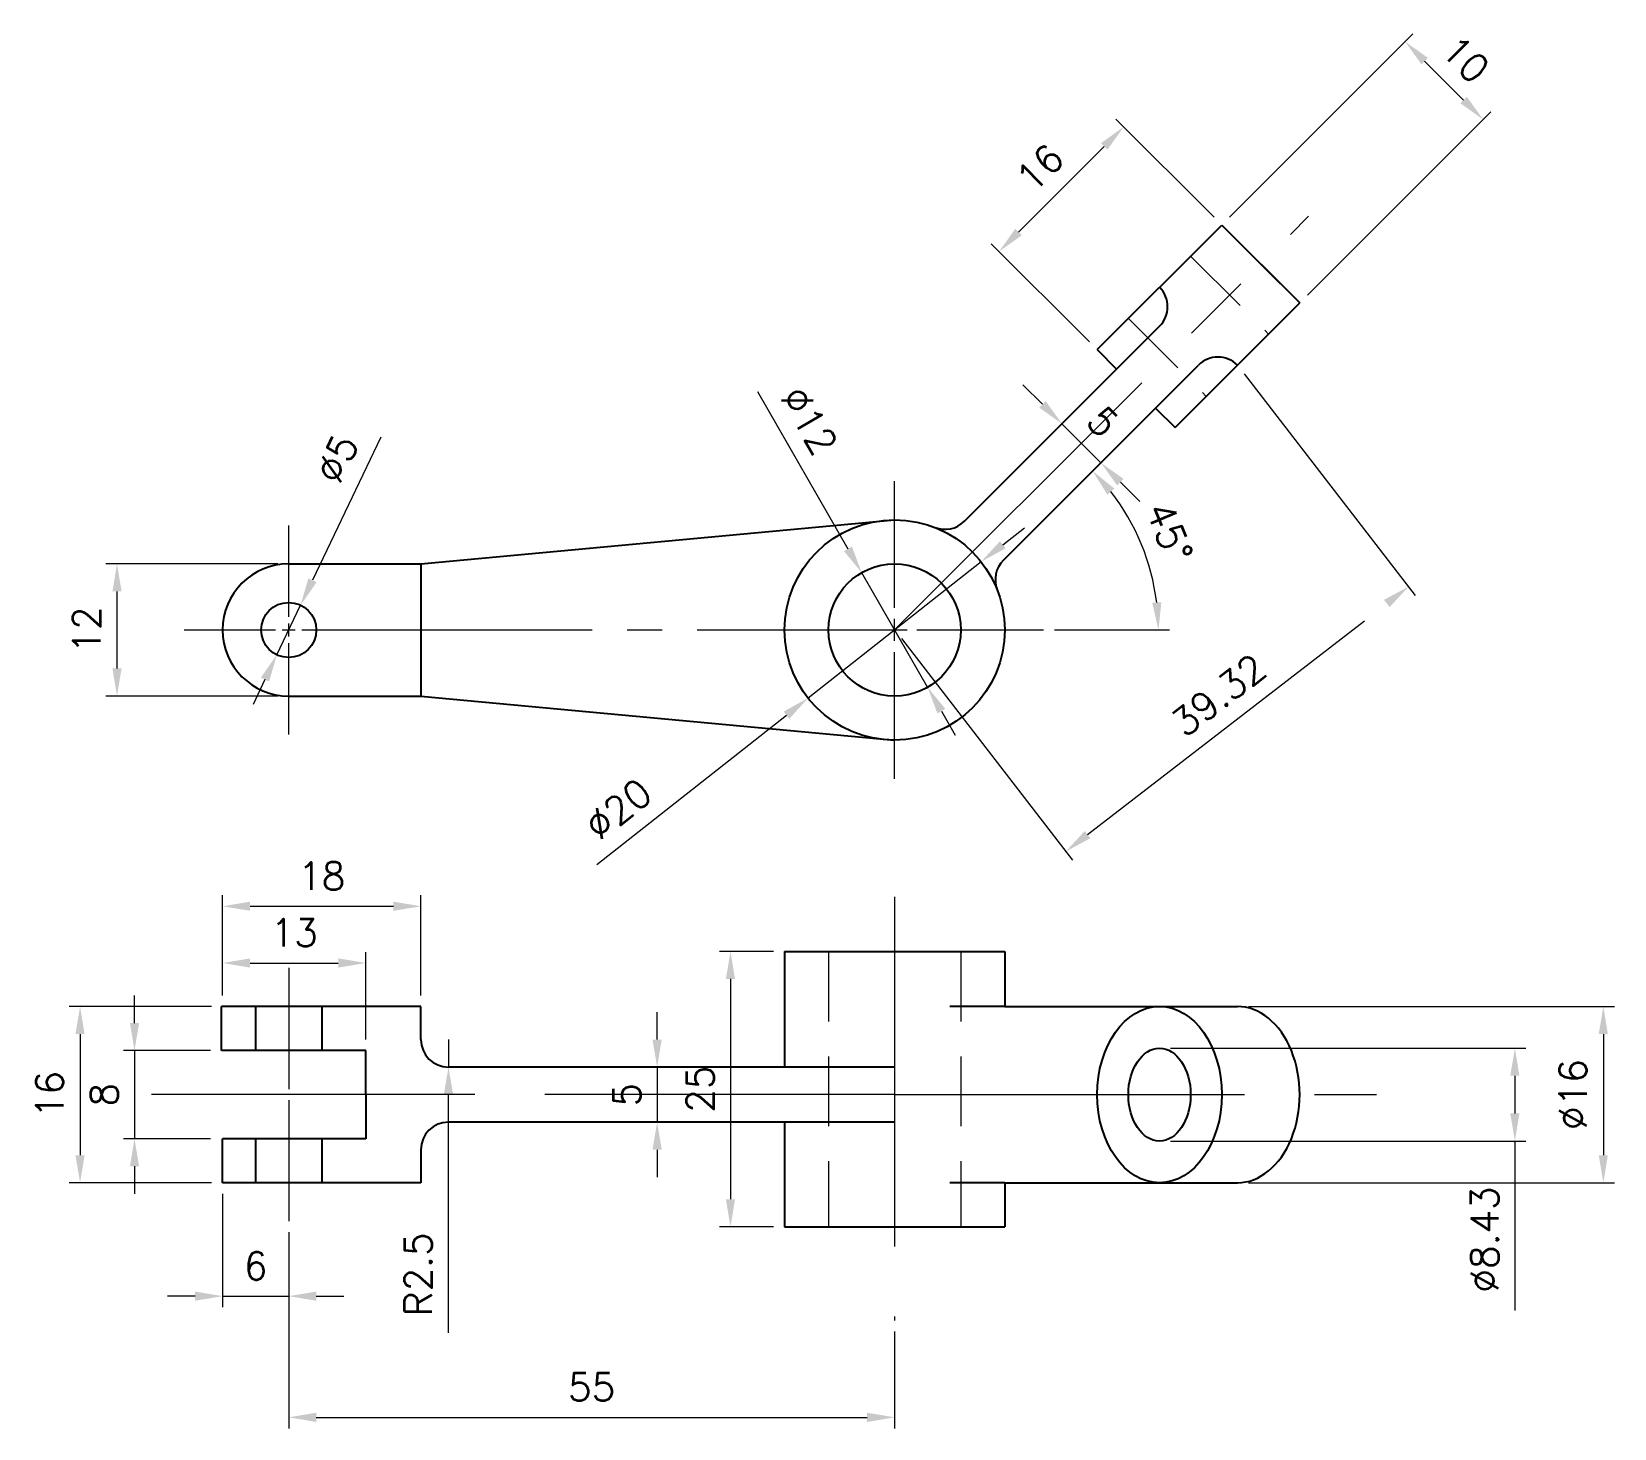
# Model space of a CAD drawing. Header units: millimetres. Extents: x 711 to 5301, y 1380 to 1683.
# Drawn here: x 710.7 to 854.3, y 1545.4 to 1672.2 of the extents above.
import ezdxf

# ---------------------------------------------------------------- set-up
doc = ezdxf.new("R2010")
doc.units = ezdxf.units.MM
for name, pattern in [('CENTER', [50.8, 31.75, -6.35, 6.35, -6.35]), ('CENTER2', [28.575, 19.05, -3.175, 3.175, -3.175]), ('DASHED2', [9.525, 6.35, -3.175])]:
    doc.linetypes.add(name, pattern=pattern)
for name, color, linetype, lineweight in [('CENTRO', 1, 'CENTER', 5), ('CONTORNO 1', 3, 'Continuous', 25), ('COTA', 1, 'Continuous', 13), ('TRACEJADA', 1, 'DASHED2', 13)]:
    doc.layers.add(name, color=color, linetype=linetype, lineweight=lineweight)
doc.styles.add('ROMANS', font='romans.shx')
doc.dimstyles.new('Padrão', dxfattribs={"dimtxt": 2.5, "dimasz": 2.5, "dimexe": 1, "dimexo": 1, "dimgap": 1.5, "dimtad": 1, "dimdsep": 46, "dimtxsty": 'ROMANS', "dimblk1": 'ARCHTICK', "dimblk2": 'OBLIQUE', "dimcen": 2.5, "dimclrd": 1, "dimclre": 1, "dimclrt": 2, "dimadec": 0, "dimazin": 2, "dimtfac": 1, "dimtmove": 0, "dimatfit": 3, "dimfxl": 0, "dimlwd": -1, "dimlwe": -1, "dimarcsym": 0})

# ---------------------------------------------------------------- blocks, each defined once
blk = doc.blocks.new('*U9')
at = {"layer": 'CENTRO', "color": 0, "linetype": 'CENTER2'}
for p, q in [((0, 1.2), (0, 9.5)), ((-9.5, 0), (-1.2, 0)), ((1.2, 0), (9.5, 0)), ((0, -9.5), (0, -1.2))]:
    blk.add_line(p, q, dxfattribs=at)
at = {"layer": 'CENTRO', "color": 0, "linetype": 'Continuous'}
for p, q in [((-0.6, 0), (0.6, 0)), ((0, -0.6), (0, 0.6))]:
    blk.add_line(p, q, dxfattribs=at)
blk = doc.blocks.new('*U10')
at = {"layer": 'CENTRO', "color": 0, "linetype": 'CENTER2'}
for p, q in [((0, 2), (0, 13.5)), ((-13.5, 0), (-2, 0)), ((2, 0), (13.5, 0)), ((0, -13.5), (0, -2))]:
    blk.add_line(p, q, dxfattribs=at)
at = {"layer": 'CENTRO', "color": 0, "linetype": 'Continuous'}
for p, q in [((-1, 0), (1, 0)), ((0, -1), (0, 1))]:
    blk.add_line(p, q, dxfattribs=at)
blk = doc.blocks.new('*U11')
at = {"layer": 'CENTRO', "color": 0, "linetype": 'CENTER2'}
blk.add_line((-25, 0), (25, 0), dxfattribs=at)
blk = doc.blocks.new('*D12')
at = {"layer": 'CENTRO', "color": 1}
for p, q in [((733.01, 1623.9), (717.42, 1623.9)), ((718.42, 1621.4), (718.42, 1614.4)), ((733.01, 1611.9), (717.42, 1611.9))]:
    blk.add_line(p, q, dxfattribs=at)
for points in [[(718.01, 1621.4), (718.84, 1621.4), (718.42, 1623.9)], [(718.01, 1614.4), (718.84, 1614.4), (718.42, 1611.9)]]:
    blk.add_solid(points, dxfattribs=at)
at = {"layer": 'Defpoints', "color": 0}
for p in [(734.01, 1623.9), (718.42, 1611.9), (734.01, 1611.9)]:
    blk.add_point(p, dxfattribs=at)
at = {"layer": 'CENTRO', "color": 2, "insert": (715.67, 1617.9), "char_height": 2.5, "attachment_point": 5, "rotation": 90, "style": 'ROMANS'}
blk.add_mtext('12', dxfattribs=at)
blk = doc.blocks.new('_ArchTick')
at = {"color": 0, "linetype": 'ByBlock', "const_width": 0.15}
blk.add_lwpolyline([(-0.5, -0.5), (0.5, 0.5)], dxfattribs=at)
blk = doc.blocks.new('_Oblique')
at = {"color": 0, "linetype": 'ByBlock', "lineweight": -2}
blk.add_line((-0.5, -0.5), (0.5, 0.5), dxfattribs=at)
blk = doc.blocks.new('*D13')
at = {"layer": 'CENTRO', "color": 1}
for p, q in [((742.37, 1635.39), (736.16, 1622.41)), ((732.93, 1615.64), (735.09, 1620.15)), ((731.85, 1613.39), (730.77, 1611.13))]:
    blk.add_line(p, q, dxfattribs=at)
for points in [[(735.79, 1622.59), (736.54, 1622.23), (735.09, 1620.15)], [(731.48, 1613.57), (732.23, 1613.21), (732.93, 1615.64)]]:
    blk.add_solid(points, dxfattribs=at)
at = {"layer": 'Defpoints', "color": 0}
for p in [(735.09, 1620.15), (732.93, 1615.64)]:
    blk.add_point(p, dxfattribs=at)
at = {"layer": 'CENTRO', "color": 2, "insert": (738.39, 1633.45), "char_height": 2.5, "attachment_point": 5, "rotation": 64.4568, "style": 'ROMANS'}
blk.add_mtext('∅5', dxfattribs=at)
blk = doc.blocks.new('*D14')
at = {"layer": 'CENTRO', "color": 1}
for p, q in [((776.55, 1639.56), (784.77, 1625.26)), ((792, 1612.7), (786.02, 1623.1)), ((793.25, 1610.53), (794.49, 1608.36))]:
    blk.add_line(p, q, dxfattribs=at)
for points in [[(785.13, 1625.47), (784.41, 1625.06), (786.02, 1623.1)], [(793.61, 1610.74), (792.89, 1610.32), (792, 1612.7)]]:
    blk.add_solid(points, dxfattribs=at)
at = {"layer": 'Defpoints', "color": 0}
for p in [(786.02, 1623.1), (792, 1612.7)]:
    blk.add_point(p, dxfattribs=at)
at = {"layer": 'CENTRO', "color": 2, "insert": (781.25, 1636.89), "char_height": 2.5, "attachment_point": 5, "rotation": 299.9161, "style": 'ROMANS'}
blk.add_mtext('∅12', dxfattribs=at)
blk = doc.blocks.new('*D15')
at = {"layer": 'CENTRO', "color": 1}
for p, q in [((798.83, 1625.63), (800.79, 1627.18)), ((796.86, 1624.09), (781.15, 1611.71)), ((761.97, 1596.59), (779.19, 1610.16))]:
    blk.add_line(p, q, dxfattribs=at)
for points in [[(798.57, 1625.96), (799.08, 1625.31), (796.86, 1624.09)], [(778.93, 1610.49), (779.45, 1609.83), (781.15, 1611.71)]]:
    blk.add_solid(points, dxfattribs=at)
at = {"layer": 'Defpoints', "color": 0}
for p in [(796.86, 1624.09), (781.15, 1611.71)]:
    blk.add_point(p, dxfattribs=at)
at = {"layer": 'CENTRO', "color": 2, "insert": (763.93, 1601.63), "char_height": 2.5, "attachment_point": 5, "rotation": 38.2374, "style": 'ROMANS'}
blk.add_mtext('∅20', dxfattribs=at)
blk = doc.blocks.new('*D17')
at = {"layer": 'CENTRO', "color": 1}
blk.add_line((803.51, 1617.9), (813.96, 1617.9), dxfattribs=at)
blk.add_arc((792.54, 1617.9), 20.41, 7.0208, 37.9792, dxfattribs=at)
for points in [[(808.32, 1630.18), (808.95, 1630.74), (806.98, 1632.33)], [(813.22, 1620.42), (812.39, 1620.37), (812.96, 1617.9)]]:
    blk.add_solid(points, dxfattribs=at)
at = {"layer": 'Defpoints', "color": 0}
for p in [(816.59, 1641.94), (798.88, 1624.23), (812.26, 1623.18), (791.01, 1617.9), (802.51, 1617.9)]:
    blk.add_point(p, dxfattribs=at)
at = {"layer": 'CENTRO', "color": 2, "insert": (813.95, 1626.76), "char_height": 2.5, "attachment_point": 5, "rotation": 292.5, "style": 'ROMANS'}
blk.add_mtext('45°', dxfattribs=at)
blk = doc.blocks.new('*D19')
at = {"layer": 'CENTRO', "color": 1}
for p, q in [((818, 1655.37), (809.1, 1664.28)), ((800.26, 1654.02), (808.04, 1661.8)), ((806.69, 1644.06), (797.78, 1652.96))]:
    blk.add_line(p, q, dxfattribs=at)
for points in [[(807.74, 1662.1), (808.33, 1661.51), (809.8, 1663.57)], [(799.96, 1654.32), (800.55, 1653.73), (798.49, 1652.26)]]:
    blk.add_solid(points, dxfattribs=at)
at = {"layer": 'Defpoints', "color": 0}
for p in [(809.8, 1663.57), (818.71, 1654.67), (807.39, 1643.35)]:
    blk.add_point(p, dxfattribs=at)
at = {"layer": 'CENTRO', "color": 2, "insert": (802.2, 1659.86), "char_height": 2.5, "attachment_point": 5, "rotation": 45, "style": 'ROMANS'}
blk.add_mtext('16', dxfattribs=at)
blk = doc.blocks.new('*D20')
at = {"layer": 'CENTRO', "color": 1}
for p, q in [((819.41, 1655.37), (836.06, 1672.02)), ((837.12, 1669.55), (840.66, 1666.01)), ((826.49, 1648.3), (843.13, 1664.95))]:
    blk.add_line(p, q, dxfattribs=at)
for points in [[(837.42, 1669.84), (836.83, 1669.25), (835.35, 1671.31)], [(840.95, 1666.3), (840.36, 1665.72), (842.43, 1664.24)]]:
    blk.add_solid(points, dxfattribs=at)
at = {"layer": 'Defpoints', "color": 0}
for p in [(842.43, 1664.24), (818.71, 1654.67), (825.78, 1647.6)]:
    blk.add_point(p, dxfattribs=at)
at = {"layer": 'CENTRO', "color": 2, "insert": (840.83, 1669.72), "char_height": 2.5, "attachment_point": 5, "rotation": 315, "style": 'ROMANS'}
blk.add_mtext('10', dxfattribs=at)
blk = doc.blocks.new('*D21')
at = {"layer": 'CENTRO', "color": 1}
for p, q in [((802.43, 1638.39), (800.66, 1640.16)), ((804.2, 1636.62), (807.73, 1633.08)), ((809.5, 1631.32), (811.27, 1629.55))]:
    blk.add_line(p, q, dxfattribs=at)
for points in [[(802.72, 1638.68), (802.13, 1638.09), (804.2, 1636.62)], [(809.79, 1631.61), (809.2, 1631.02), (807.73, 1633.08)]]:
    blk.add_solid(points, dxfattribs=at)
at = {"layer": 'Defpoints', "color": 0}
for p in [(804.2, 1636.62), (807.73, 1633.08), (807.73, 1633.08)]:
    blk.add_point(p, dxfattribs=at)
at = {"layer": 'CENTRO', "color": 2, "insert": (807.91, 1636.8), "char_height": 2.5, "attachment_point": 5, "rotation": 315, "style": 'ROMANS'}
blk.add_mtext('5', dxfattribs=at)
blk = doc.blocks.new('*D22')
at = {"layer": 'CENTRO', "color": 1}
for p, q in [((748.51, 1580.71), (748.51, 1578.21)), ((748.51, 1554.09), (748.51, 1575.71))]:
    blk.add_line(p, q, dxfattribs=at)
blk.add_solid([(748.09, 1575.71), (748.93, 1575.71), (748.51, 1578.21)], dxfattribs=at)
at = {"layer": 'Defpoints', "color": 0}
for p in [(748.51, 1580.71), (748.51, 1578.21)]:
    blk.add_point(p, dxfattribs=at)
at = {"layer": 'CENTRO', "color": 2, "insert": (745.76, 1559.4), "char_height": 2.5, "attachment_point": 5, "rotation": 90, "style": 'ROMANS'}
blk.add_mtext('R2.5', dxfattribs=at)
blk = doc.blocks.new('*D23')
at = {"layer": 'CENTRO', "color": 1}
for p, q in [((767.45, 1580.71), (767.45, 1583.21)), ((767.76, 1578.21), (766.45, 1578.21)), ((767.45, 1578.21), (767.45, 1573.21)), ((767.76, 1573.21), (766.45, 1573.21)), ((767.45, 1570.71), (767.45, 1568.21))]:
    blk.add_line(p, q, dxfattribs=at)
for points in [[(767.03, 1580.71), (767.87, 1580.71), (767.45, 1578.21)], [(767.03, 1570.71), (767.87, 1570.71), (767.45, 1573.21)]]:
    blk.add_solid(points, dxfattribs=at)
at = {"layer": 'Defpoints', "color": 0}
for p in [(768.76, 1578.21), (767.45, 1573.21), (768.76, 1573.21)]:
    blk.add_point(p, dxfattribs=at)
at = {"layer": 'CENTRO', "color": 2, "insert": (764.7, 1575.71), "char_height": 2.5, "attachment_point": 5, "rotation": 90, "style": 'ROMANS'}
blk.add_mtext('5', dxfattribs=at)
blk = doc.blocks.new('*D24')
at = {"layer": 'CENTRO', "color": 1}
for p, q in [((728.01, 1584.71), (728.01, 1593.81)), ((746.01, 1584.71), (746.01, 1593.81)), ((730.51, 1592.81), (743.51, 1592.81))]:
    blk.add_line(p, q, dxfattribs=at)
for points in [[(730.51, 1593.23), (730.51, 1592.4), (728.01, 1592.81)], [(743.51, 1593.23), (743.51, 1592.4), (746.01, 1592.81)]]:
    blk.add_solid(points, dxfattribs=at)
at = {"layer": 'Defpoints', "color": 0}
for p in [(746.01, 1592.81), (728.01, 1583.71), (746.01, 1583.71)]:
    blk.add_point(p, dxfattribs=at)
at = {"layer": 'CENTRO', "color": 2, "insert": (737.01, 1595.56), "char_height": 2.5, "attachment_point": 5, "style": 'ROMANS'}
blk.add_mtext('18', dxfattribs=at)
blk = doc.blocks.new('*D25')
at = {"layer": 'CENTRO', "color": 1}
for p, q in [((728.01, 1584.71), (728.01, 1588.66)), ((730.51, 1587.66), (738.51, 1587.66)), ((741.01, 1580.71), (741.01, 1588.66))]:
    blk.add_line(p, q, dxfattribs=at)
for points in [[(730.51, 1588.08), (730.51, 1587.24), (728.01, 1587.66)], [(738.51, 1588.08), (738.51, 1587.24), (741.01, 1587.66)]]:
    blk.add_solid(points, dxfattribs=at)
at = {"layer": 'Defpoints', "color": 0}
for p in [(741.01, 1587.66), (728.01, 1583.71), (741.01, 1579.71)]:
    blk.add_point(p, dxfattribs=at)
at = {"layer": 'CENTRO', "color": 2, "insert": (734.51, 1590.41), "char_height": 2.5, "attachment_point": 5, "style": 'ROMANS'}
blk.add_mtext('13', dxfattribs=at)
blk = doc.blocks.new('*D26')
at = {"layer": 'CENTRO', "color": 1}
for p, q in [((727.01, 1583.71), (714.07, 1583.71)), ((715.07, 1581.21), (715.07, 1570.21)), ((727.01, 1567.71), (714.07, 1567.71))]:
    blk.add_line(p, q, dxfattribs=at)
for points in [[(714.65, 1581.21), (715.48, 1581.21), (715.07, 1583.71)], [(714.65, 1570.21), (715.48, 1570.21), (715.07, 1567.71)]]:
    blk.add_solid(points, dxfattribs=at)
at = {"layer": 'Defpoints', "color": 0}
for p in [(728.01, 1583.71), (715.07, 1567.71), (728.01, 1567.71)]:
    blk.add_point(p, dxfattribs=at)
at = {"layer": 'CENTRO', "color": 2, "insert": (712.32, 1575.71), "char_height": 2.5, "attachment_point": 5, "rotation": 90, "style": 'ROMANS'}
blk.add_mtext('16', dxfattribs=at)
blk = doc.blocks.new('*D27')
at = {"layer": 'CENTRO', "color": 1}
for p, q in [((720.01, 1582.21), (720.01, 1584.71)), ((726.92, 1579.71), (719.01, 1579.71)), ((720.01, 1579.71), (720.01, 1571.71)), ((726.92, 1571.71), (719.01, 1571.71)), ((720.01, 1569.21), (720.01, 1566.71))]:
    blk.add_line(p, q, dxfattribs=at)
for points in [[(719.6, 1582.21), (720.43, 1582.21), (720.01, 1579.71)], [(719.6, 1569.21), (720.43, 1569.21), (720.01, 1571.71)]]:
    blk.add_solid(points, dxfattribs=at)
at = {"layer": 'Defpoints', "color": 0}
for p in [(727.92, 1579.71), (720.01, 1571.71), (727.92, 1571.71)]:
    blk.add_point(p, dxfattribs=at)
at = {"layer": 'CENTRO', "color": 2, "insert": (717.26, 1575.71), "char_height": 2.5, "attachment_point": 5, "rotation": 90, "style": 'ROMANS'}
blk.add_mtext('8', dxfattribs=at)
blk = doc.blocks.new('*D29')
at = {"layer": 'CENTRO', "color": 1}
for p, q in [((820.73, 1641.15), (836.27, 1621.04)), ((806.52, 1599.32), (833.68, 1620.3)), ((789.62, 1617.11), (805.16, 1597))]:
    blk.add_line(p, q, dxfattribs=at)
for points in [[(833.43, 1620.63), (833.94, 1619.97), (835.66, 1621.83)], [(806.27, 1599.65), (806.78, 1598.99), (804.55, 1597.79)]]:
    blk.add_solid(points, dxfattribs=at)
at = {"layer": 'Defpoints', "color": 0}
for p in [(820.12, 1641.94), (835.66, 1621.83), (789.01, 1617.9)]:
    blk.add_point(p, dxfattribs=at)
at = {"layer": 'CENTRO', "color": 2, "insert": (818.42, 1611.99), "char_height": 2.5, "attachment_point": 5, "rotation": 37.6942, "style": 'ROMANS'}
blk.add_mtext('39.32', dxfattribs=at)
blk = doc.blocks.new('*U30')
at = {"layer": 'CENTRO', "color": 0, "linetype": 'CENTER2'}
blk.add_line((0, 5.5), (0, -5.5), dxfattribs=at)
blk = doc.blocks.new('*U31')
at = {"layer": 'CENTRO', "color": 0, "linetype": 'CENTER2'}
blk.add_line((0, 5.5), (0, -5.5), dxfattribs=at)
blk = doc.blocks.new('*D32')
at = {"layer": 'COTA', "color": 1}
for p, q in [((728.01, 1566.71), (728.01, 1556.41)), ((734.01, 1563.21), (734.01, 1556.41)), ((725.51, 1557.41), (723.01, 1557.41)), ((728.01, 1557.41), (734.01, 1557.41)), ((736.51, 1557.41), (739.01, 1557.41))]:
    blk.add_line(p, q, dxfattribs=at)
for points in [[(725.51, 1557.83), (725.51, 1557), (728.01, 1557.41)], [(736.51, 1557.83), (736.51, 1557), (734.01, 1557.41)]]:
    blk.add_solid(points, dxfattribs=at)
at = {"layer": 'Defpoints', "color": 0}
for p in [(728.01, 1567.71), (734.01, 1564.21), (734.01, 1557.41)]:
    blk.add_point(p, dxfattribs=at)
at = {"layer": 'COTA', "color": 2, "insert": (731.01, 1560.16), "char_height": 2.5, "attachment_point": 5, "style": 'ROMANS'}
blk.add_mtext('6', dxfattribs=at)
blk = doc.blocks.new('*D33')
at = {"layer": 'COTA', "color": 1}
for p, q in [((734.01, 1563.21), (734.01, 1545.41)), ((789.01, 1554.21), (789.01, 1545.41)), ((736.51, 1546.41), (786.51, 1546.41))]:
    blk.add_line(p, q, dxfattribs=at)
for points in [[(736.51, 1546.83), (736.51, 1545.99), (734.01, 1546.41)], [(786.51, 1546.83), (786.51, 1545.99), (789.01, 1546.41)]]:
    blk.add_solid(points, dxfattribs=at)
at = {"layer": 'Defpoints', "color": 0}
for p in [(734.01, 1564.21), (789.01, 1555.21), (789.01, 1546.41)]:
    blk.add_point(p, dxfattribs=at)
at = {"layer": 'COTA', "color": 2, "insert": (761.51, 1549.16), "char_height": 2.5, "attachment_point": 5, "style": 'ROMANS'}
blk.add_mtext('55', dxfattribs=at)
blk = doc.blocks.new('*D34')
at = {"layer": 'COTA', "color": 1}
for p, q in [((821.12, 1583.71), (854.34, 1583.71)), ((853.34, 1581.21), (853.34, 1570.21)), ((821.12, 1567.71), (854.34, 1567.71))]:
    blk.add_line(p, q, dxfattribs=at)
for points in [[(852.92, 1581.21), (853.75, 1581.21), (853.34, 1583.71)], [(852.92, 1570.21), (853.75, 1570.21), (853.34, 1567.71)]]:
    blk.add_solid(points, dxfattribs=at)
at = {"layer": 'Defpoints', "color": 0}
for p in [(820.12, 1583.71), (820.12, 1567.71), (853.34, 1567.71)]:
    blk.add_point(p, dxfattribs=at)
at = {"layer": 'COTA', "color": 2, "insert": (850.59, 1575.71), "char_height": 2.5, "attachment_point": 5, "rotation": 90, "style": 'ROMANS'}
blk.add_mtext('%%C16', dxfattribs=at)
blk = doc.blocks.new('*D35')
at = {"layer": 'COTA', "color": 1}
for p, q in [((814.05, 1579.92), (846.31, 1579.92)), ((845.31, 1577.42), (845.31, 1574)), ((814.05, 1571.5), (846.31, 1571.5)), ((845.31, 1571.5), (845.31, 1556.12))]:
    blk.add_line(p, q, dxfattribs=at)
for points in [[(844.89, 1577.42), (845.72, 1577.42), (845.31, 1579.92)], [(844.89, 1574), (845.72, 1574), (845.31, 1571.5)]]:
    blk.add_solid(points, dxfattribs=at)
at = {"layer": 'Defpoints', "color": 0}
for p in [(813.05, 1579.92), (813.05, 1571.5), (845.31, 1571.5)]:
    blk.add_point(p, dxfattribs=at)
at = {"layer": 'COTA', "color": 2, "insert": (842.56, 1562.56), "char_height": 2.5, "attachment_point": 5, "rotation": 90, "style": 'ROMANS'}
blk.add_mtext('%%C8.43', dxfattribs=at)
blk = doc.blocks.new('*D36')
at = {"layer": 'COTA', "color": 1}
for p, q in [((778.01, 1588.71), (773.11, 1588.71)), ((774.11, 1586.21), (774.11, 1566.21)), ((778.01, 1563.71), (773.11, 1563.71))]:
    blk.add_line(p, q, dxfattribs=at)
for points in [[(773.69, 1586.21), (774.52, 1586.21), (774.11, 1588.71)], [(773.69, 1566.21), (774.52, 1566.21), (774.11, 1563.71)]]:
    blk.add_solid(points, dxfattribs=at)
at = {"layer": 'Defpoints', "color": 0}
for p in [(779.01, 1588.71), (774.11, 1563.71), (779.01, 1563.71)]:
    blk.add_point(p, dxfattribs=at)
at = {"layer": 'COTA', "color": 2, "insert": (771.36, 1576.21), "char_height": 2.5, "attachment_point": 5, "rotation": 90, "style": 'ROMANS'}
blk.add_mtext('25', dxfattribs=at)

msp = doc.modelspace()

# ---------------------------------------------------------------- linework, layer by layer
at = {"layer": 'CENTRO'}
for p, q in [((789.009, 1617.897), (826.583, 1655.471)), ((789.009, 1593.667), (789.009, 1555.205)), ((746.009, 1575.71), (721.549, 1575.71)), ((789.009, 1575.71), (746.009, 1575.71)), ((789.009, 1575.71), (832.76, 1575.71))]:
    msp.add_line(p, q, dxfattribs=at)
at = {"layer": 'CONTORNO 1'}
for p, q in [((807.393, 1643.353), (818.707, 1654.666)), ((818.707, 1654.666), (825.778, 1647.595)), ((820.475, 1652.899), (824.01, 1649.363)), ((813.05, 1649.01), (813.05, 1649.01)), ((814.465, 1636.282), (825.778, 1647.595)), ((795.342, 1627.766), (813.05, 1645.474)), ((807.393, 1643.353), (809.161, 1641.585)), ((798.877, 1624.23), (816.586, 1641.939)), ((820.121, 1641.939), (820.121, 1641.939)), ((812.697, 1638.049), (814.465, 1636.282)), ((746.009, 1623.897), (789.009, 1627.897)), ((734.009, 1623.897), (746.009, 1623.897)), ((746.009, 1623.897), (746.009, 1611.897)), ((734.009, 1611.897), (746.009, 1611.897)), ((746.009, 1611.897), (789.009, 1607.897)), ((779.009, 1588.71), (799.009, 1588.71)), ((779.009, 1588.71), (779.009, 1578.21)), ((799.009, 1588.71), (799.009, 1583.71)), ((728.009, 1583.71), (727.921, 1583.71)), ((727.921, 1579.71), (727.921, 1583.704)), ((746.009, 1583.71), (728.009, 1583.71)), ((731.009, 1583.71), (731.009, 1579.71)), ((737.009, 1583.71), (737.009, 1579.71)), ((746.009, 1580.71), (746.009, 1583.71)), ((799.009, 1583.71), (794.009, 1583.71)), ((799.009, 1583.71), (820.121, 1583.71)), ((741.009, 1579.71), (727.921, 1579.71)), ((741.009, 1575.71), (741.009, 1579.71)), ((789.009, 1578.21), (748.509, 1578.21)), ((741.009, 1575.71), (741.009, 1571.71)), ((789.009, 1573.21), (748.509, 1573.21)), ((779.009, 1573.21), (779.009, 1563.71)), ((741.009, 1571.71), (728.009, 1571.71)), ((728.009, 1567.71), (728.009, 1571.71)), ((731.009, 1571.71), (731.009, 1567.71)), ((737.009, 1571.71), (737.009, 1567.71)), ((746.009, 1570.71), (746.009, 1567.71)), ((746.009, 1567.71), (728.009, 1567.71)), ((799.009, 1567.71), (794.009, 1567.71)), ((799.009, 1567.71), (820.121, 1567.71)), ((799.009, 1567.71), (799.009, 1563.71)), ((779.009, 1563.71), (799.009, 1563.71))]:
    msp.add_line(p, q, dxfattribs=at)
for centre, radius in [((789.009, 1617.897), 10), ((789.009, 1617.897), 6), ((734.009, 1617.897), 2.5)]:
    msp.add_circle(centre, radius, dxfattribs=at)
for centre, radius, start, end in [((811.283, 1647.242), 2.5, 315, 45), ((818.354, 1640.171), 2.5, 45, 135), ((793.574, 1629.533), 2.5, 248.57818, 315), ((734.009, 1617.897), 6, 90, 270), ((800.645, 1622.462), 2.5, 135, 201.42182), ((748.509, 1580.71), 2.5, 180, 270), ((748.509, 1570.71), 2.5, 90, 180)]:
    msp.add_arc(centre, radius, start, end, dxfattribs=at)
for major_axis, ratio in [((0, -8), 0.7071068), ((0, -4.213), 0.6712814)]:
    msp.add_ellipse((813.05, 1575.71), major_axis=major_axis, ratio=ratio, dxfattribs=at)
msp.add_ellipse((820.121, 1575.71), major_axis=(0, -8), ratio=0.7071068, start_param=6.2831853, end_param=9.424778, dxfattribs=at)
at = {"layer": 'TRACEJADA'}
for p, q in [((815.879, 1651.838), (822.95, 1644.767)), ((810.222, 1646.181), (817.293, 1639.11)), ((783.009, 1588.71), (783.009, 1563.71)), ((795.009, 1588.71), (795.009, 1563.71))]:
    msp.add_line(p, q, dxfattribs=at)

# ---------------------------------------------------------------- block references
at = {"layer": 'CENTRO', "linetype": 'CENTER2'}
for name, p in [('*U10', (789.009, 1617.897)), ('*U9', (734.009, 1617.897)), ('*U11', (767.509, 1617.897)), ('*U31', (734.009, 1581.71)), ('*U30', (734.009, 1569.71))]:
    msp.add_blockref(name, p, dxfattribs=at)

# ---------------------------------------------------------------- dimensions: what is measured, and where the dimension line sits
at = {"layer": 'CENTRO'}
for p1, p2, distance, picture, middle in [((818.707, 1654.666), (825.778, 1647.595), 23.542, '*D20', (840.834, 1669.723)), ((807.393, 1643.353), (818.707, 1654.666), 12.59, '*D19', (802.203, 1659.857)), ((789.009, 1617.897), (820.121, 1641.939), -25.412, '*D29', (818.422, 1611.986)), ((804.196, 1636.62), (807.732, 1633.084), 0, '*D21', (807.908, 1636.797))]:
    dim = msp.add_aligned_dim(p1=p1, p2=p2, distance=distance, dimstyle='Padrão', dxfattribs=at)
    dim.commit()
    dim.dimension.update_dxf_attribs({"geometry": picture, "text_midpoint": middle})
for p1, p2, picture, middle in [((792.001, 1612.696), (786.016, 1623.097), '*D14', (778.867, 1635.522)), ((732.931, 1615.641), (735.087, 1620.153), '*D13', (740.874, 1632.262)), ((796.863, 1624.086), (781.154, 1611.708), '*D15', (765.627, 1599.473))]:
    dim = msp.add_diameter_dim_2p(p1=p1, p2=p2, dimstyle='Padrão', dxfattribs=at)
    dim.commit()
    dim.dimension.update_dxf_attribs({"geometry": picture, "text_midpoint": middle, "dimtype": 163})
dim = msp.add_angular_dim_2l(base=(812.263, 1623.181), line1=((791.009, 1617.897), (802.509, 1617.897)), line2=((798.877, 1624.23), (816.586, 1641.939)), dimstyle='Padrão', dxfattribs=at)
dim.commit()
dim.dimension.update_dxf_attribs({"geometry": '*D17', "text_midpoint": (813.946, 1626.762)})
for base, p1, p2, picture, middle in [((718.423, 1611.897), (734.009, 1623.897), (734.009, 1611.897), '*D12', (715.673, 1617.897)), ((720.012, 1571.71), (727.921, 1579.71), (727.921, 1571.71), '*D27', (717.262, 1575.71)), ((715.066, 1567.71), (728.009, 1583.71), (728.009, 1567.71), '*D26', (712.316, 1575.71)), ((767.45, 1573.21), (768.759, 1578.21), (768.759, 1573.21), '*D23', (764.7, 1575.71))]:
    dim = msp.add_linear_dim(base=base, p1=p1, p2=p2, angle=90, dimstyle='Padrão', dxfattribs=at)
    dim.commit()
    dim.dimension.update_dxf_attribs({"geometry": picture, "text_midpoint": middle})
for base, p2, picture, middle in [((746.009, 1592.813), (746.009, 1583.71), '*D24', (737.009, 1595.563)), ((741.009, 1587.659), (741.009, 1579.71), '*D25', (734.509, 1590.409))]:
    dim = msp.add_linear_dim(base=base, p1=(728.009, 1583.71), p2=p2, dimstyle='Padrão', dxfattribs=at)
    dim.commit()
    dim.dimension.update_dxf_attribs({"geometry": picture, "text_midpoint": middle})
dim = msp.add_radius_dim(center=(748.509, 1580.71), mpoint=(748.509, 1578.21), dimstyle='Padrão', dxfattribs=at)
dim.commit()
dim.dimension.update_dxf_attribs({"geometry": '*D22', "text_midpoint": (748.509, 1559.397), "dimtype": 164})
at = {"layer": 'COTA'}
dim = msp.add_linear_dim(base=(774.107, 1563.71), p1=(779.009, 1588.71), p2=(779.009, 1563.71), angle=90, dimstyle='Padrão', dxfattribs=at)
dim.commit()
dim.dimension.update_dxf_attribs({"geometry": '*D36', "text_midpoint": (771.357, 1576.21)})
for base, p1, p2, picture, middle in [((853.337, 1567.71), (820.121, 1583.71), (820.121, 1567.71), '*D34', (850.587, 1575.71)), ((845.307, 1571.497), (813.05, 1579.924), (813.05, 1571.497), '*D35', (842.557, 1562.556))]:
    dim = msp.add_linear_dim(base=base, p1=p1, p2=p2, angle=90, text='%%C<>', dimstyle='Padrão', dxfattribs=at)
    dim.commit()
    dim.dimension.update_dxf_attribs({"geometry": picture, "text_midpoint": middle})
for base, p1, p2, picture, middle in [((734.009, 1557.412), (728.009, 1567.71), (734.009, 1564.21), '*D32', (731.009, 1560.162)), ((789.009, 1546.411), (734.009, 1564.21), (789.009, 1555.205), '*D33', (761.509, 1549.161))]:
    dim = msp.add_linear_dim(base=base, p1=p1, p2=p2, dimstyle='Padrão', dxfattribs=at)
    dim.commit()
    dim.dimension.update_dxf_attribs({"geometry": picture, "text_midpoint": middle})

doc.saveas('drawing.dxf')
